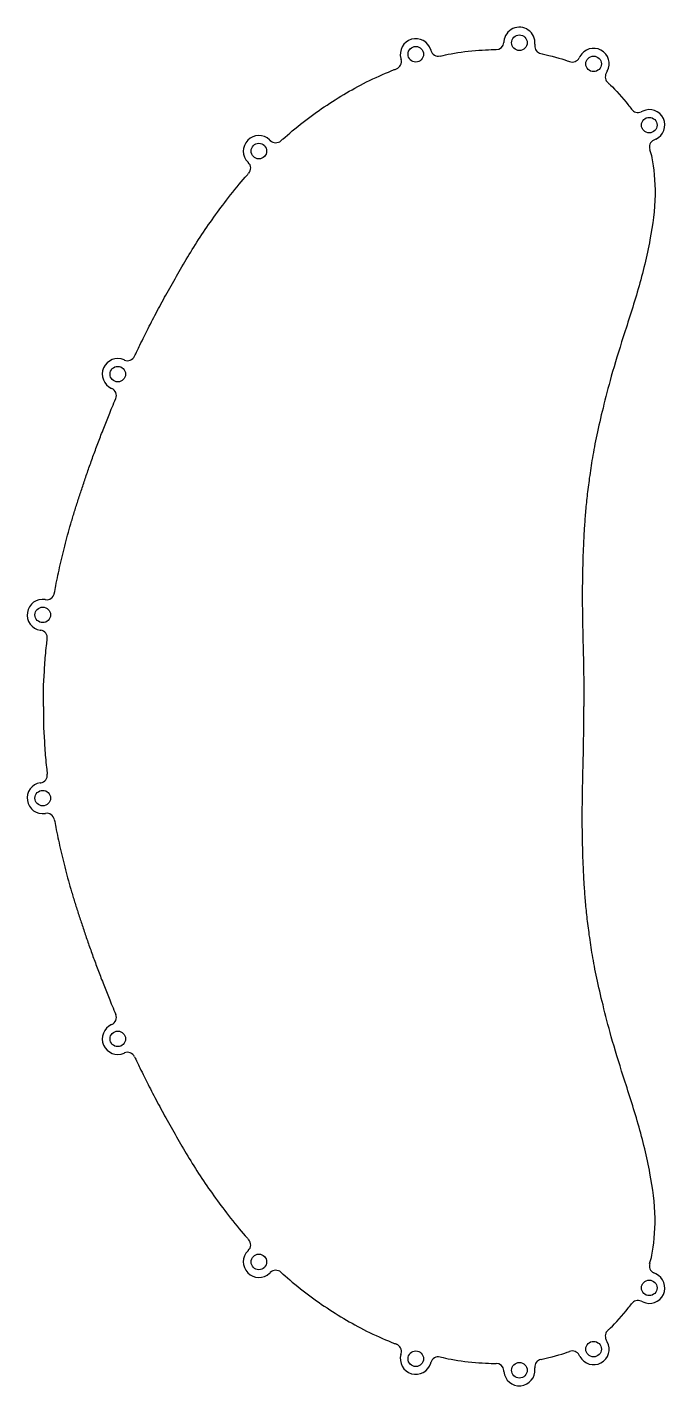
# Model space of a CAD drawing. Extents: x -33 to 49, y -87 to 87.
import ezdxf

# ---------------------------------------------------------------- set-up
doc = ezdxf.new("R2010")
doc.units = 0
doc.layers.add('MODELSKETCH_VISIBLE', color=7, linetype='CONTINUOUS')

msp = doc.modelspace()

# ---------------------------------------------------------------- linework, layer by layer
at = {"layer": 'MODELSKETCH_VISIBLE'}
for p, q in [((18.73, 84.55), (18.76, 84.46)), ((28.15, 85.65), (28.14, 85.51)), ((32.14, 85.3), (32.12, 85.14)), ((14.89, 83.44), (14.92, 83.33)), ((17.09, 83.03), (17.09, 83.03)), ((37.93, 83.7), (37.83, 83.51)), ((41.45, 81.8), (41.31, 81.54)), ((46.01, 76.67), (45.81, 76.58)), ((-2, 72.96), (-1.91, 72.87)), ((47.69, 73.05), (47.44, 72.93)), ((-4.78, 70.08), (-4.74, 70.05)), ((-20.74, 44.63), (-20.69, 44.61)), ((-22.34, 40.96), (-22.33, 40.96)), ((-30.89, 13.77), (-30.85, 13.77)), ((-31.51, 9.82), (-31.46, 9.81)), ((-31.51, -9.82), (-31.46, -9.81)), ((-30.89, -13.77), (-30.85, -13.77)), ((-22.34, -40.96), (-22.33, -40.96)), ((-20.74, -44.63), (-20.69, -44.61)), ((-4.78, -70.08), (-4.74, -70.05)), ((-2, -72.96), (-1.91, -72.87)), ((47.69, -73.05), (47.44, -72.93)), ((46.01, -76.67), (45.81, -76.58)), ((41.45, -81.8), (41.31, -81.54)), ((14.89, -83.44), (14.92, -83.33)), ((17.09, -83.03), (17.09, -83.03)), ((37.93, -83.7), (37.83, -83.51)), ((18.73, -84.55), (18.76, -84.46)), ((28.15, -85.65), (28.14, -85.51)), ((32.14, -85.3), (32.12, -85.14))]:
    msp.add_line(p, q, dxfattribs=at)
for centre in [(30.14, 85.47), (16.81, 83.99), (39.69, 82.75), (46.85, 74.86), (-3.39, 71.52), (-21.54, 42.8), (-31.2, 11.8), (-31.2, -11.8), (-21.54, -42.8), (-3.39, -71.52), (46.85, -74.86), (39.69, -82.75), (16.81, -83.99), (30.14, -85.47)]:
    msp.add_circle(centre, 1, dxfattribs=at)
for centre, radius, start, end in [((30.14, 85.47), 2, 354.924, 174.924), ((16.81, 83.99), 2, 16.1471, 196.1471), ((19.72, 84.74), 1, 196.1471, 282.4228), ((27.14, 85.59), 1, 270.2939, 354.924), ((33.12, 85.05), 1, 174.924, 258.3611), ((39.69, 82.75), 2, 331.6854, 151.6854), ((13.96, 83.05), 1, 290.6866, 16.1471), ((36.95, 83.99), 1, 249.245, 331.6854), ((42.19, 81.06), 1, 151.6854, 229.917), ((45.39, 77.49), 1, 214.4685, 294.8976), ((46.85, 74.86), 2, 294.8976, 114.8976), ((-3.39, 71.52), 2, 45.8756, 225.8756), ((-1.22, 73.59), 1, 225.8756, 311.8657), ((47.86, 72.02), 1, 114.8976, 197.7352), ((-5.44, 69.33), 1, 317.918, 45.8756), ((-21.54, 42.8), 2, 66.4454, 246.4454), ((-20.29, 45.53), 1, 246.4454, 334.7039), ((-22.72, 40.04), 1, 337.2329, 66.4454), ((-30.69, 14.75), 1, 261.0722, 349.3391), ((-31.2, 11.8), 2, 81.0722, 261.0722), ((-31.61, 8.83), 1, 353.2007, 81.0722), ((-31.61, -8.83), 1, 278.9278, 6.7993), ((-31.2, -11.8), 2, 98.9278, 278.9278), ((-30.69, -14.75), 1, 10.6609, 98.9278), ((-22.72, -40.04), 1, 293.5546, 22.7671), ((-21.54, -42.8), 2, 113.5546, 293.5546), ((-20.29, -45.53), 1, 25.2961, 113.5546), ((-5.44, -69.33), 1, 314.1244, 42.082), ((-3.39, -71.52), 2, 134.1244, 314.1244), ((47.86, -72.02), 1, 162.2648, 245.1024), ((-1.22, -73.59), 1, 48.1343, 134.1244), ((46.85, -74.86), 2, 245.1024, 65.1024), ((45.39, -77.49), 1, 65.1024, 145.5315), ((42.19, -81.06), 1, 130.083, 208.3146), ((13.96, -83.05), 1, 343.8529, 69.3134), ((39.69, -82.75), 2, 208.3146, 28.3146), ((16.81, -83.99), 2, 163.8529, 343.8529), ((19.72, -84.74), 1, 77.5772, 163.8529), ((36.95, -83.99), 1, 28.3146, 110.755), ((27.14, -85.59), 1, 5.076, 89.7061), ((30.14, -85.47), 2, 185.076, 5.076), ((33.12, -85.05), 1, 101.6389, 185.076)]:
    msp.add_arc(centre, radius, start, end, dxfattribs=at)
for points, knots in [([(19.94, 83.76), (20.05, 83.79), (20.92, 83.98), (23.55, 84.48), (26.2, 84.58), (27.04, 84.59), (27.15, 84.59)], [0.1438132, 0.1438132, 0.1438132, 0.1438132, 0.1952162, 0.5039916, 0.8109657, 0.8559874, 0.8559874, 0.8559874, 0.8559874]), ([(32.92, 84.07), (33.01, 84.05), (33.86, 83.87), (35.7, 83.38), (36.51, 83.09), (36.6, 83.05)], [0.2147251, 0.2147251, 0.2147251, 0.2147251, 0.2765315, 0.7257642, 0.787343, 0.787343, 0.787343, 0.787343]), ([(-0.55, 72.85), (-0.46, 72.93), (0.21, 73.52), (2.39, 75.36), (4.98, 77.23), (7.91, 79.06), (10.73, 80.61), (13.36, 81.74), (14.2, 82.07), (14.32, 82.11)], [0.0736966, 0.0736966, 0.0736966, 0.0736966, 0.1001486, 0.2596592, 0.4195272, 0.579607, 0.739857, 0.899654, 0.9270892, 0.9270892, 0.9270892, 0.9270892]), ([(41.55, 80.3), (41.64, 80.22), (42.3, 79.63), (43.81, 77.95), (44.44, 77.1), (44.56, 76.92)], [0.1854386, 0.1854386, 0.1854386, 0.1854386, 0.2620833, 0.6992156, 0.8301019, 0.8301019, 0.8301019, 0.8301019]), ([(46.9, 71.71), (47.01, 71.39), (47.39, 70.05), (47.8, 65.64), (47.04, 60.04), (45.52, 53.75), (43.51, 47.69), (41.95, 42.61), (40.91, 38.5), (40.07, 35.01), (39.53, 32.04), (39.13, 29.44), (38.84, 27.1), (38.63, 24.97), (38.49, 23.01), (38.39, 21.18), (38.32, 19.46), (38.27, 17.82), (38.24, 16.26), (38.23, 14.76), (38.23, 13.31), (38.25, 11.91), (38.27, 10.55), (38.3, 9.22), (38.33, 7.91), (38.36, 6.63), (38.39, 5.36), (38.41, 4.11), (38.42, 2.84), (38.43, 1.72), (38.44, 0.29), (38.44, 0.27), (38.44, 0)], [0.0147709, 0.0147709, 0.0147709, 0.0147709, 0.0316428, 0.0805454, 0.1345017, 0.1914953, 0.2482762, 0.2998678, 0.3458371, 0.3880888, 0.426834, 0.463057, 0.4973385, 0.5300211, 0.5613791, 0.5916493, 0.6210174, 0.6496209, 0.677568, 0.7049477, 0.7318364, 0.7583018, 0.7844066, 0.81021, 0.835764, 0.8611135, 0.8862975, 0.9113487, 0.9362944, 0.9611608, 0.9859739, 1, 1, 1, 1]), ([(-19.39, 45.1), (-19.19, 45.52), (-18.49, 46.97), (-17.65, 48.65), (-16.45, 50.97), (-15.2, 53.29), (-13.83, 55.71), (-12.35, 58.22), (-10.75, 60.77), (-8.94, 63.36), (-7.12, 65.8), (-5.36, 67.92), (-4.77, 68.58), (-4.7, 68.66)], [0.0600126, 0.0600126, 0.0600126, 0.0600126, 0.1085365, 0.193134, 0.2796412, 0.3681976, 0.4588446, 0.5515816, 0.6461057, 0.7419454, 0.8391808, 0.9375137, 0.9526543, 0.9526543, 0.9526543, 0.9526543]), ([(-29.71, 14.57), (-29.65, 14.87), (-29.49, 15.72), (-29.25, 16.89), (-28.95, 18.25), (-28.63, 19.62), (-28.28, 21.02), (-27.9, 22.44), (-27.49, 23.88), (-27.04, 25.34), (-26.57, 26.84), (-26.06, 28.37), (-25.53, 29.95), (-24.96, 31.56), (-24.35, 33.23), (-23.71, 34.93), (-22.99, 36.76), (-22.46, 38.09), (-21.95, 39.3), (-21.8, 39.65)], [0.0494127, 0.0494127, 0.0494127, 0.0494127, 0.0858775, 0.1371775, 0.188903, 0.2410862, 0.2937622, 0.346962, 0.4007221, 0.4550923, 0.5101334, 0.5659187, 0.622529, 0.6800293, 0.7384807, 0.7979493, 0.8585068, 0.9202309, 0.951601, 0.951601, 0.951601, 0.951601]), ([(-31.09, 0), (-31.09, 1.39), (-31.09, 1.28), (-31.11, 2.93), (-31, 4.07), (-30.95, 5.34), (-30.84, 6.59), (-30.74, 7.66), (-30.65, 8.44), (-30.62, 8.71)], [0, 0, 0, 0, 0.1458282, 0.2729408, 0.4004011, 0.5280959, 0.6561454, 0.7846007, 0.8690976, 0.8690976, 0.8690976, 0.8690976]), ([(-31.09, 0), (-31.09, -1.39), (-31.09, -1.28), (-31.11, -2.93), (-31, -4.07), (-30.95, -5.34), (-30.84, -6.59), (-30.74, -7.66), (-30.65, -8.44), (-30.62, -8.71)], [0, 0, 0, 0, 0.1458282, 0.2729408, 0.4004011, 0.5280959, 0.6561454, 0.7846007, 0.8690976, 0.8690976, 0.8690976, 0.8690976]), ([(46.9, -71.71), (47.01, -71.39), (47.39, -70.05), (47.8, -65.64), (47.04, -60.04), (45.52, -53.75), (43.51, -47.69), (41.95, -42.61), (40.91, -38.5), (40.07, -35.01), (39.53, -32.04), (39.13, -29.44), (38.84, -27.1), (38.63, -24.97), (38.49, -23.01), (38.39, -21.18), (38.32, -19.46), (38.27, -17.82), (38.24, -16.26), (38.23, -14.76), (38.23, -13.31), (38.25, -11.91), (38.27, -10.55), (38.3, -9.22), (38.33, -7.91), (38.36, -6.63), (38.39, -5.36), (38.41, -4.11), (38.42, -2.84), (38.43, -1.72), (38.44, -0.29), (38.44, -0.27), (38.44, 0)], [0.0147709, 0.0147709, 0.0147709, 0.0147709, 0.0316428, 0.0805454, 0.1345017, 0.1914953, 0.2482762, 0.2998678, 0.3458371, 0.3880888, 0.426834, 0.463057, 0.4973385, 0.5300211, 0.5613791, 0.5916493, 0.6210174, 0.6496209, 0.677568, 0.7049477, 0.7318364, 0.7583018, 0.7844066, 0.81021, 0.835764, 0.8611135, 0.8862975, 0.9113487, 0.9362944, 0.9611608, 0.9859739, 1, 1, 1, 1]), ([(-29.71, -14.57), (-29.65, -14.87), (-29.49, -15.72), (-29.25, -16.89), (-28.95, -18.25), (-28.63, -19.62), (-28.28, -21.02), (-27.9, -22.44), (-27.49, -23.88), (-27.04, -25.34), (-26.57, -26.84), (-26.06, -28.37), (-25.53, -29.95), (-24.96, -31.56), (-24.35, -33.23), (-23.71, -34.93), (-22.99, -36.76), (-22.46, -38.09), (-21.95, -39.3), (-21.8, -39.65)], [0.0494127, 0.0494127, 0.0494127, 0.0494127, 0.0858775, 0.1371775, 0.188903, 0.2410862, 0.2937622, 0.346962, 0.4007221, 0.4550923, 0.5101334, 0.5659187, 0.622529, 0.6800293, 0.7384807, 0.7979493, 0.8585068, 0.9202309, 0.951601, 0.951601, 0.951601, 0.951601]), ([(-19.39, -45.1), (-19.19, -45.52), (-18.49, -46.97), (-17.65, -48.65), (-16.45, -50.97), (-15.2, -53.29), (-13.83, -55.71), (-12.35, -58.22), (-10.75, -60.77), (-8.94, -63.36), (-7.12, -65.8), (-5.36, -67.92), (-4.77, -68.58), (-4.7, -68.66)], [0.0600126, 0.0600126, 0.0600126, 0.0600126, 0.1085365, 0.193134, 0.2796412, 0.3681976, 0.4588446, 0.5515816, 0.6461057, 0.7419454, 0.8391808, 0.9375137, 0.9526543, 0.9526543, 0.9526543, 0.9526543]), ([(-0.55, -72.85), (-0.46, -72.93), (0.21, -73.52), (2.39, -75.36), (4.98, -77.23), (7.91, -79.06), (10.73, -80.61), (13.36, -81.74), (14.2, -82.07), (14.32, -82.11)], [0.0736966, 0.0736966, 0.0736966, 0.0736966, 0.1001486, 0.2596592, 0.4195272, 0.579607, 0.739857, 0.899654, 0.9270892, 0.9270892, 0.9270892, 0.9270892]), ([(41.55, -80.3), (41.64, -80.22), (42.3, -79.63), (43.81, -77.95), (44.44, -77.1), (44.56, -76.92)], [0.1854386, 0.1854386, 0.1854386, 0.1854386, 0.2620833, 0.6992156, 0.8301019, 0.8301019, 0.8301019, 0.8301019]), ([(19.94, -83.76), (20.05, -83.79), (20.92, -83.98), (23.55, -84.48), (26.2, -84.58), (27.04, -84.59), (27.15, -84.59)], [0.1438132, 0.1438132, 0.1438132, 0.1438132, 0.1952162, 0.5039916, 0.8109657, 0.8559874, 0.8559874, 0.8559874, 0.8559874]), ([(32.92, -84.07), (33.01, -84.05), (33.86, -83.87), (35.7, -83.38), (36.51, -83.09), (36.6, -83.05)], [0.2147251, 0.2147251, 0.2147251, 0.2147251, 0.2765315, 0.7257642, 0.787343, 0.787343, 0.787343, 0.787343])]:
    msp.add_open_spline(points, degree=3, knots=knots, dxfattribs=at)
for points in [[(39.21, 81.88), (39.22, 81.87), (39.22, 81.87), (39.22, 81.87)], [(45.94, 74.46), (45.94, 74.45), (45.94, 74.45), (45.95, 74.44)], [(-2.68, 70.82), (-2.67, 70.82), (-2.67, 70.82), (-2.67, 70.82)], [(-2.68, -70.82), (-2.67, -70.82), (-2.67, -70.82), (-2.67, -70.82)], [(45.94, -74.46), (45.94, -74.45), (45.94, -74.45), (45.95, -74.44)], [(39.21, -81.88), (39.22, -81.87), (39.22, -81.87), (39.22, -81.87)]]:
    msp.add_open_spline(points, degree=3, dxfattribs=at)

doc.saveas('drawing.dxf')
